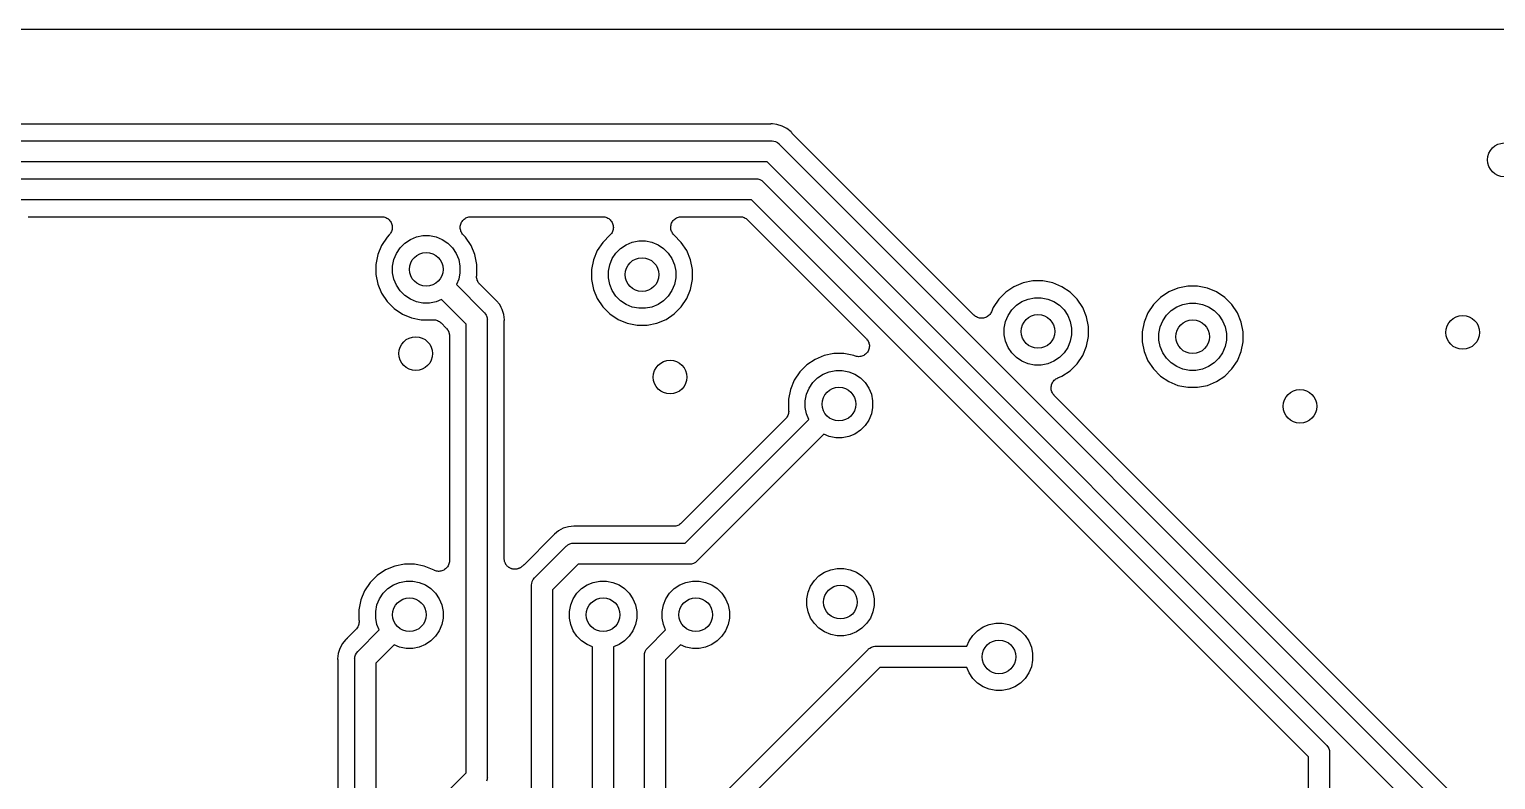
# Model space of a CAD drawing. Extents: x 113.2 to 188.8, y -123.8 to -78.2.
# Drawn here: x 140.19 to 157.6, y -91.06 to -82.15 of the extents above; entities that cross this region are included whole.
import ezdxf

# ---------------------------------------------------------------- set-up
doc = ezdxf.new("R2010")
doc.units = 0
doc.layers.add('BLACK', color=7, linetype='CONTINUOUS')

msp = doc.modelspace()

# ---------------------------------------------------------------- linework, layer by layer
at = {"layer": 'BLACK', "linetype": 'CONTINUOUS'}
for p, q in [((125.014, -82.1507), (176.986, -82.1507)), ((148.978, -83.275), (139.822, -83.275)), ((148.983, -83.2745), (148.978, -83.275)), ((148.988, -83.2745), (148.983, -83.2745)), ((148.99, -83.2744), (148.988, -83.2745)), ((149, -83.2734), (148.99, -83.2744)), ((149.01, -83.2744), (149, -83.2734)), ((149.064, -83.2797), (149.01, -83.2744)), ((149.01, -83.2744), (149.01, -83.2744)), ((149.125, -83.2983), (149.064, -83.2797)), ((149.181, -83.3285), (149.125, -83.2983)), ((149.231, -83.3691), (149.181, -83.3285)), ((149.237, -83.3767), (149.231, -83.3691)), ((149.241, -83.3805), (149.237, -83.3767)), ((149.244, -83.3846), (149.241, -83.3805)), ((149.246, -83.3859), (149.244, -83.3846)), ((151.403, -85.5437), (149.246, -83.3859)), ((139.806, -83.475), (148.994, -83.475)), ((148.994, -83.475), (149, -83.4744)), ((149, -83.4744), (149.006, -83.475)), ((149.006, -83.475), (149.006, -83.475)), ((149.006, -83.475), (149.025, -83.4768)), ((149.025, -83.4768), (149.048, -83.484)), ((149.048, -83.484), (149.07, -83.4956)), ((149.07, -83.4956), (149.089, -83.5112)), ((149.089, -83.5112), (149.093, -83.516)), ((149.093, -83.516), (157.825, -92.248)), ((148.948, -83.725), (139.852, -83.725)), ((157.68, -92.4571), (148.948, -83.725)), ((139.993, -83.925), (148.807, -83.925)), ((148.807, -83.925), (148.814, -83.9244)), ((148.814, -83.9244), (148.82, -83.925)), ((148.82, -83.925), (148.82, -83.925)), ((148.82, -83.925), (148.838, -83.9268)), ((148.838, -83.9268), (148.862, -83.934)), ((148.862, -83.934), (148.883, -83.9456)), ((148.883, -83.9456), (148.902, -83.9612)), ((148.902, -83.9612), (148.906, -83.966)), ((148.906, -83.966), (155.584, -90.6437)), ((148.762, -84.175), (140.038, -84.175)), ((155.375, -90.7882), (148.762, -84.175)), ((140.174, -84.375), (144.37, -84.375)), ((144.37, -84.375), (144.371, -84.375)), ((144.371, -84.375), (144.371, -84.375)), ((144.371, -84.375), (144.371, -84.375)), ((144.371, -84.375), (144.372, -84.375)), ((144.372, -84.375), (144.384, -84.3764)), ((144.384, -84.3764), (144.396, -84.3777)), ((144.396, -84.3777), (144.396, -84.3778)), ((144.396, -84.3778), (144.396, -84.3778)), ((144.396, -84.3778), (144.408, -84.3814)), ((144.408, -84.3814), (144.419, -84.3851)), ((144.419, -84.3851), (144.42, -84.3852)), ((144.42, -84.3852), (144.42, -84.3853)), ((144.42, -84.3853), (144.431, -84.3911)), ((144.431, -84.3911), (144.441, -84.397)), ((144.441, -84.397), (144.441, -84.3971)), ((144.441, -84.3971), (144.442, -84.3972)), ((144.442, -84.3972), (144.451, -84.405)), ((144.451, -84.405), (144.46, -84.4128)), ((144.46, -84.4128), (144.46, -84.413)), ((144.46, -84.413), (144.461, -84.4132)), ((144.461, -84.4132), (144.468, -84.4226)), ((144.468, -84.4226), (144.476, -84.4321)), ((144.476, -84.4321), (144.476, -84.4323)), ((144.476, -84.4323), (144.476, -84.4325)), ((144.476, -84.4325), (144.482, -84.4431)), ((145.319, -84.4417), (145.325, -84.431)), ((145.325, -84.4306), (145.333, -84.4212)), ((145.325, -84.4308), (145.325, -84.4306)), ((145.325, -84.431), (145.325, -84.4308)), ((145.333, -84.4212), (145.341, -84.4119)), ((145.341, -84.4116), (145.35, -84.4039)), ((145.341, -84.4118), (145.341, -84.4116)), ((145.341, -84.4119), (145.341, -84.4118)), ((145.35, -84.4039), (145.36, -84.3962)), ((145.36, -84.396), (145.371, -84.3903)), ((145.36, -84.3961), (145.36, -84.396)), ((145.36, -84.3962), (145.36, -84.3961)), ((145.371, -84.3903), (145.382, -84.3846)), ((145.382, -84.3844), (145.394, -84.381)), ((145.382, -84.3845), (145.382, -84.3844)), ((145.382, -84.3846), (145.382, -84.3845)), ((145.394, -84.381), (145.405, -84.3774)), ((145.405, -84.3774), (145.406, -84.3774)), ((145.406, -84.3773), (145.418, -84.3762)), ((145.406, -84.3774), (145.406, -84.3773)), ((145.418, -84.3762), (145.43, -84.375)), ((145.43, -84.375), (146.995, -84.375)), ((146.995, -84.375), (146.996, -84.375)), ((146.996, -84.375), (146.996, -84.375)), ((146.996, -84.375), (146.996, -84.375)), ((146.996, -84.375), (146.996, -84.375)), ((146.996, -84.375), (147.009, -84.3764)), ((147.009, -84.3764), (147.021, -84.3777)), ((147.021, -84.3777), (147.021, -84.3778)), ((147.021, -84.3778), (147.021, -84.3778)), ((147.021, -84.3778), (147.033, -84.3815)), ((147.033, -84.3815), (147.044, -84.3851)), ((147.044, -84.3851), (147.044, -84.3852)), ((147.044, -84.3852), (147.045, -84.3853)), ((147.045, -84.3853), (147.055, -84.3913)), ((147.055, -84.3913), (147.066, -84.397)), ((147.066, -84.397), (147.066, -84.3971)), ((147.066, -84.3971), (147.066, -84.3972)), ((147.066, -84.3972), (147.076, -84.4052)), ((147.076, -84.4052), (147.085, -84.4128)), ((147.085, -84.4128), (147.085, -84.413)), ((147.085, -84.413), (147.085, -84.4132)), ((147.085, -84.4132), (147.093, -84.4228)), ((147.093, -84.4228), (147.101, -84.4321)), ((147.101, -84.4321), (147.101, -84.4323)), ((147.101, -84.4323), (147.101, -84.4325)), ((147.101, -84.4325), (147.106, -84.4434)), ((147.819, -84.4417), (147.825, -84.431)), ((147.825, -84.4306), (147.833, -84.4212)), ((147.825, -84.4308), (147.825, -84.4306)), ((147.825, -84.431), (147.825, -84.4308)), ((147.833, -84.4212), (147.841, -84.4119)), ((147.841, -84.4116), (147.85, -84.4039)), ((147.841, -84.4118), (147.841, -84.4116)), ((147.841, -84.4119), (147.841, -84.4118)), ((147.85, -84.4039), (147.86, -84.3962)), ((147.86, -84.396), (147.871, -84.3903)), ((147.86, -84.3961), (147.86, -84.396)), ((147.86, -84.3962), (147.86, -84.3961)), ((147.871, -84.3903), (147.882, -84.3846)), ((147.882, -84.3844), (147.894, -84.381)), ((147.882, -84.3845), (147.882, -84.3844)), ((147.882, -84.3846), (147.882, -84.3845)), ((147.894, -84.381), (147.905, -84.3774)), ((147.905, -84.3774), (147.906, -84.3774)), ((147.906, -84.3773), (147.918, -84.3762)), ((147.906, -84.3774), (147.906, -84.3773)), ((147.918, -84.3762), (147.93, -84.375)), ((147.93, -84.375), (148.626, -84.375)), ((148.626, -84.375), (148.627, -84.375)), ((148.627, -84.375), (148.627, -84.375)), ((148.627, -84.375), (148.627, -84.375)), ((148.627, -84.375), (148.628, -84.375)), ((148.628, -84.375), (148.64, -84.3763)), ((148.64, -84.3763), (148.651, -84.3775)), ((148.651, -84.3775), (148.652, -84.3777)), ((148.652, -84.3777), (148.653, -84.3778)), ((148.653, -84.3778), (148.664, -84.3813)), ((148.664, -84.3813), (148.675, -84.3848)), ((148.675, -84.3848), (148.676, -84.3851)), ((148.676, -84.3851), (148.676, -84.3853)), ((148.676, -84.3853), (148.687, -84.391)), ((148.687, -84.391), (148.697, -84.3965)), ((148.697, -84.3965), (148.698, -84.3969)), ((148.698, -84.3969), (148.698, -84.3972)), ((148.698, -84.3972), (148.707, -84.4047)), ((148.707, -84.4047), (148.716, -84.4122)), ((148.716, -84.4122), (150.124, -85.8205)), ((144.46, -84.5918), (144.434, -84.6175)), ((144.467, -84.5824), (144.46, -84.5918)), ((144.475, -84.573), (144.467, -84.5824)), ((144.481, -84.562), (144.475, -84.5727)), ((144.475, -84.5727), (144.475, -84.5728)), ((144.475, -84.5728), (144.475, -84.573)), ((144.487, -84.5512), (144.481, -84.562)), ((144.482, -84.4431), (144.487, -84.454)), ((144.487, -84.454), (144.488, -84.4542)), ((144.491, -84.5391), (144.487, -84.5508)), ((144.487, -84.5508), (144.487, -84.551)), ((144.487, -84.551), (144.487, -84.5512)), ((144.488, -84.4542), (144.488, -84.4544)), ((144.488, -84.4544), (144.491, -84.4658)), ((144.491, -84.4658), (144.495, -84.4778)), ((144.494, -84.5275), (144.491, -84.5391)), ((144.496, -84.515), (144.494, -84.5271)), ((144.494, -84.5271), (144.494, -84.5273)), ((144.494, -84.5273), (144.494, -84.5275)), ((144.495, -84.4778), (144.495, -84.478)), ((144.495, -84.478), (144.495, -84.4782)), ((144.495, -84.4782), (144.496, -84.4902)), ((144.496, -84.4902), (144.497, -84.5025)), ((144.497, -84.5029), (144.496, -84.515)), ((144.497, -84.5025), (144.497, -84.5027)), ((144.497, -84.5027), (144.497, -84.5029)), ((144.783, -84.6154), (144.861, -84.6)), ((144.861, -84.6), (144.939, -84.6)), ((144.939, -84.6), (145.017, -84.6154)), ((145.303, -84.5007), (145.304, -84.4886)), ((145.303, -84.5009), (145.303, -84.5007)), ((145.303, -84.5011), (145.303, -84.5009)), ((145.304, -84.5132), (145.303, -84.5011)), ((145.304, -84.4886), (145.306, -84.4765)), ((145.305, -84.5254), (145.304, -84.5132)), ((145.305, -84.5256), (145.305, -84.5254)), ((145.305, -84.5258), (145.305, -84.5256)), ((145.309, -84.5373), (145.305, -84.5258)), ((145.306, -84.476), (145.309, -84.4645)), ((145.306, -84.4763), (145.306, -84.476)), ((145.306, -84.4765), (145.306, -84.4763)), ((145.309, -84.4645), (145.313, -84.4528)), ((145.312, -84.5492), (145.309, -84.5373)), ((145.312, -84.5494), (145.312, -84.5492)), ((145.312, -84.5496), (145.312, -84.5494)), ((145.318, -84.5604), (145.312, -84.5496)), ((145.313, -84.4524), (145.319, -84.4417)), ((145.313, -84.4526), (145.313, -84.4524)), ((145.313, -84.4528), (145.313, -84.4526)), ((145.324, -84.5712), (145.318, -84.5604)), ((145.324, -84.5714), (145.324, -84.5712)), ((145.324, -84.5716), (145.324, -84.5714)), ((145.332, -84.581), (145.324, -84.5716)), ((145.339, -84.5905), (145.332, -84.581)), ((145.339, -84.5909), (145.339, -84.5905)), ((145.34, -84.5918), (145.339, -84.5909)), ((145.339, -84.5909), (145.339, -84.5909)), ((145.339, -84.5909), (145.339, -84.5909)), ((145.366, -84.6175), (145.34, -84.5918)), ((147.084, -84.5918), (146.996, -84.6799)), ((147.092, -84.5825), (147.084, -84.5918)), ((147.1, -84.573), (147.092, -84.5825)), ((147.106, -84.5621), (147.1, -84.5727)), ((147.1, -84.5727), (147.1, -84.5728)), ((147.1, -84.5728), (147.1, -84.573)), ((147.106, -84.4434), (147.112, -84.454)), ((147.112, -84.5512), (147.106, -84.5621)), ((147.112, -84.454), (147.112, -84.4542)), ((147.112, -84.4542), (147.112, -84.4544)), ((147.112, -84.4544), (147.116, -84.4661)), ((147.115, -84.5394), (147.112, -84.5508)), ((147.112, -84.5508), (147.112, -84.551)), ((147.112, -84.551), (147.112, -84.5512)), ((147.119, -84.5275), (147.115, -84.5394)), ((147.116, -84.4661), (147.119, -84.4778)), ((147.119, -84.4778), (147.119, -84.478)), ((147.119, -84.478), (147.119, -84.4782)), ((147.119, -84.4782), (147.12, -84.4904)), ((147.12, -84.5151), (147.119, -84.5271)), ((147.119, -84.5271), (147.119, -84.5273)), ((147.119, -84.5273), (147.119, -84.5275)), ((147.12, -84.4904), (147.122, -84.5025)), ((147.122, -84.5029), (147.12, -84.5151)), ((147.122, -84.5025), (147.122, -84.5027)), ((147.122, -84.5027), (147.122, -84.5029)), ((147.803, -84.5007), (147.804, -84.4886)), ((147.803, -84.5009), (147.803, -84.5007)), ((147.803, -84.5011), (147.803, -84.5009)), ((147.804, -84.5132), (147.803, -84.5011)), ((147.804, -84.4886), (147.806, -84.4765)), ((147.805, -84.5254), (147.804, -84.5132)), ((147.805, -84.5256), (147.805, -84.5254)), ((147.805, -84.5258), (147.805, -84.5256)), ((147.809, -84.5373), (147.805, -84.5258)), ((147.806, -84.476), (147.809, -84.4645)), ((147.806, -84.4763), (147.806, -84.476)), ((147.806, -84.4765), (147.806, -84.4763)), ((147.809, -84.4645), (147.813, -84.4528)), ((147.812, -84.5492), (147.809, -84.5373)), ((147.812, -84.5494), (147.812, -84.5492)), ((147.812, -84.5496), (147.812, -84.5494)), ((147.818, -84.5604), (147.812, -84.5496)), ((147.813, -84.4524), (147.819, -84.4417)), ((147.813, -84.4526), (147.813, -84.4524)), ((147.813, -84.4528), (147.813, -84.4526)), ((147.824, -84.5712), (147.818, -84.5604)), ((147.824, -84.5714), (147.824, -84.5712)), ((147.824, -84.5716), (147.824, -84.5714)), ((147.832, -84.581), (147.824, -84.5716)), ((147.839, -84.5905), (147.832, -84.581)), ((147.839, -84.5909), (147.839, -84.5905)), ((147.84, -84.5918), (147.839, -84.5909)), ((147.839, -84.5909), (147.839, -84.5909)), ((147.839, -84.5909), (147.839, -84.5909)), ((147.928, -84.6799), (147.84, -84.5918)), ((144.368, -84.7158), (144.323, -84.825)), ((144.434, -84.6175), (144.368, -84.7158)), ((144.546, -84.8105), (144.589, -84.745)), ((144.589, -84.745), (144.645, -84.6893)), ((144.645, -84.6893), (144.711, -84.6455)), ((144.711, -84.6455), (144.783, -84.6154)), ((145.017, -84.6154), (145.089, -84.6455)), ((145.089, -84.6455), (145.155, -84.6893)), ((145.155, -84.6893), (145.211, -84.745)), ((145.211, -84.745), (145.254, -84.8105)), ((145.432, -84.7158), (145.366, -84.6175)), ((145.477, -84.825), (145.432, -84.7158)), ((146.931, -84.7781), (146.885, -84.8873)), ((146.996, -84.6799), (146.931, -84.7781)), ((147.152, -84.8074), (147.207, -84.7516)), ((147.207, -84.7516), (147.273, -84.7079)), ((147.273, -84.7079), (147.346, -84.6777)), ((147.346, -84.6777), (147.423, -84.6623)), ((147.423, -84.6623), (147.502, -84.6623)), ((147.502, -84.6623), (147.579, -84.6777)), ((147.579, -84.6777), (147.652, -84.7079)), ((147.652, -84.7079), (147.717, -84.7516)), ((147.717, -84.7516), (147.773, -84.8074)), ((147.994, -84.7781), (147.928, -84.6799)), ((148.039, -84.8873), (147.994, -84.7781)), ((144.323, -84.825), (144.3, -84.9409)), ((144.3, -84.9409), (144.3, -85.0591)), ((144.5, -84.9606), (144.515, -84.8833)), ((144.5, -85.0394), (144.5, -84.9606)), ((144.515, -84.8833), (144.546, -84.8105)), ((145.254, -84.8105), (145.285, -84.8833)), ((145.285, -84.8833), (145.3, -84.9606)), ((145.3, -84.9606), (145.3, -85.0394)), ((145.5, -84.9409), (145.477, -84.825)), ((145.5, -85.0591), (145.5, -84.9409)), ((146.885, -84.8873), (146.862, -85.0032)), ((147.062, -85.0229), (147.078, -84.9457)), ((147.078, -84.9457), (147.108, -84.8729)), ((147.108, -84.8729), (147.152, -84.8074)), ((147.773, -84.8074), (147.817, -84.8729)), ((147.817, -84.8729), (147.847, -84.9457)), ((147.847, -84.9457), (147.862, -85.0229)), ((148.062, -85.0032), (148.039, -84.8873)), ((144.3, -85.0591), (144.323, -85.175)), ((144.515, -85.1167), (144.5, -85.0394)), ((144.546, -85.1895), (144.515, -85.1167)), ((145.285, -85.1167), (145.258, -85.1811)), ((145.3, -85.0394), (145.285, -85.1167)), ((145.497, -85.0838), (145.499, -85.0721)), ((145.497, -85.0844), (145.497, -85.0838)), ((145.497, -85.085), (145.497, -85.0844)), ((145.498, -85.0967), (145.497, -85.085)), ((145.499, -85.1085), (145.498, -85.0967)), ((145.499, -85.0721), (145.5, -85.0603)), ((145.5, -85.109), (145.499, -85.1085)), ((145.5, -85.0603), (145.5, -85.0591)), ((145.5, -85.1097), (145.5, -85.109)), ((145.503, -85.1209), (145.5, -85.1097)), ((145.506, -85.1323), (145.503, -85.1209)), ((145.507, -85.1328), (145.506, -85.1323)), ((145.507, -85.1334), (145.507, -85.1328)), ((145.512, -85.1438), (145.507, -85.1334)), ((146.862, -85.0032), (146.862, -85.1214)), ((146.862, -85.1214), (146.885, -85.2374)), ((147.062, -85.1017), (147.062, -85.0229)), ((147.078, -85.179), (147.062, -85.1017)), ((147.862, -85.1017), (147.847, -85.179)), ((147.862, -85.0229), (147.862, -85.1017)), ((148.039, -85.2374), (148.062, -85.1214)), ((148.062, -85.1214), (148.062, -85.0032)), ((152.104, -85.1373), (151.988, -85.1604)), ((152.222, -85.1373), (152.104, -85.1373)), ((152.338, -85.1604), (152.222, -85.1373)), ((144.323, -85.175), (144.368, -85.2842)), ((144.368, -85.2842), (144.434, -85.3825)), ((144.589, -85.255), (144.546, -85.1895)), ((144.645, -85.3107), (144.589, -85.255)), ((144.711, -85.3545), (144.645, -85.3107)), ((145.258, -85.1811), (145.584, -85.5073)), ((145.518, -85.1543), (145.512, -85.1438)), ((145.518, -85.1547), (145.518, -85.1543)), ((145.518, -85.1553), (145.518, -85.1547)), ((145.526, -85.1644), (145.518, -85.1553)), ((145.533, -85.1736), (145.526, -85.1644)), ((145.534, -85.1745), (145.533, -85.1736)), ((145.535, -85.1749), (145.534, -85.1745)), ((145.534, -85.1745), (145.534, -85.1745)), ((145.534, -85.1745), (145.534, -85.1745)), ((145.714, -85.3545), (145.535, -85.1749)), ((146.885, -85.2374), (146.931, -85.3465)), ((147.108, -85.2518), (147.078, -85.179)), ((147.152, -85.3173), (147.108, -85.2518)), ((147.817, -85.2518), (147.773, -85.3173)), ((147.847, -85.179), (147.817, -85.2518)), ((147.994, -85.3465), (148.039, -85.2374)), ((151.78, -85.2713), (151.697, -85.3549)), ((151.878, -85.2056), (151.78, -85.2713)), ((151.988, -85.1604), (151.878, -85.2056)), ((152.447, -85.2056), (152.338, -85.1604)), ((152.545, -85.2713), (152.447, -85.2056)), ((152.629, -85.3549), (152.545, -85.2713)), ((153.716, -85.2683), (153.618, -85.334)), ((153.825, -85.2231), (153.716, -85.2683)), ((153.941, -85.2), (153.825, -85.2231)), ((154.059, -85.2), (153.941, -85.2)), ((154.175, -85.2231), (154.059, -85.2)), ((154.284, -85.2683), (154.175, -85.2231)), ((154.382, -85.334), (154.284, -85.2683)), ((144.434, -85.3825), (144.518, -85.466)), ((144.518, -85.466), (144.616, -85.5317)), ((144.783, -85.3846), (144.711, -85.3545)), ((144.861, -85.4), (144.783, -85.3846)), ((144.939, -85.4), (144.861, -85.4)), ((145.017, -85.3846), (144.939, -85.4)), ((145.081, -85.3579), (145.017, -85.3846)), ((145.375, -85.6518), (145.081, -85.3579)), ((145.718, -85.3579), (145.714, -85.3545)), ((145.722, -85.3617), (145.718, -85.3579)), ((145.723, -85.3629), (145.722, -85.3617)), ((145.731, -85.3691), (145.723, -85.3629)), ((145.772, -85.4186), (145.731, -85.3691)), ((145.79, -85.4528), (145.772, -85.4186)), ((145.802, -85.475), (145.79, -85.4528)), ((145.82, -85.5363), (145.802, -85.475)), ((146.931, -85.3465), (146.996, -85.4448)), ((146.996, -85.4448), (147.08, -85.5284)), ((147.207, -85.373), (147.152, -85.3173)), ((147.273, -85.4168), (147.207, -85.373)), ((147.346, -85.447), (147.273, -85.4168)), ((147.423, -85.4623), (147.346, -85.447)), ((147.502, -85.4623), (147.423, -85.4623)), ((147.579, -85.447), (147.502, -85.4623)), ((147.652, -85.4168), (147.579, -85.447)), ((147.717, -85.373), (147.652, -85.4168)), ((147.773, -85.3173), (147.717, -85.373)), ((147.845, -85.5284), (147.928, -85.4448)), ((147.928, -85.4448), (147.994, -85.3465)), ((151.631, -85.4531), (151.61, -85.5025)), ((151.697, -85.3549), (151.631, -85.4531)), ((151.808, -85.5479), (151.852, -85.4824)), ((151.852, -85.4824), (151.908, -85.4266)), ((151.908, -85.4266), (151.973, -85.3829)), ((151.973, -85.3829), (152.046, -85.3527)), ((152.046, -85.3527), (152.123, -85.3373)), ((152.123, -85.3373), (152.202, -85.3373)), ((152.202, -85.3373), (152.279, -85.3527)), ((152.279, -85.3527), (152.352, -85.3829)), ((152.352, -85.3829), (152.418, -85.4266)), ((152.418, -85.4266), (152.473, -85.4824)), ((152.473, -85.4824), (152.517, -85.5479)), ((152.694, -85.4531), (152.629, -85.3549)), ((152.74, -85.5623), (152.694, -85.4531)), ((153.534, -85.4175), (153.468, -85.5158)), ((153.618, -85.334), (153.534, -85.4175)), ((153.745, -85.4893), (153.811, -85.4455)), ((153.811, -85.4455), (153.883, -85.4154)), ((153.883, -85.4154), (153.961, -85.4)), ((153.961, -85.4), (154.039, -85.4)), ((154.039, -85.4), (154.117, -85.4154)), ((154.117, -85.4154), (154.189, -85.4455)), ((154.189, -85.4455), (154.255, -85.4893)), ((154.466, -85.4175), (154.382, -85.334)), ((154.532, -85.5158), (154.466, -85.4175)), ((144.616, -85.5317), (144.725, -85.5769)), ((144.725, -85.5769), (144.841, -85.6)), ((144.841, -85.6), (144.959, -85.6)), ((144.959, -85.6), (144.96, -85.5998)), ((144.96, -85.5998), (144.961, -85.5997)), ((144.961, -85.5996), (144.962, -85.5994)), ((144.961, -85.5997), (144.961, -85.5996)), ((144.961, -85.5997), (144.961, -85.5997)), ((144.962, -85.5994), (144.974, -85.5984)), ((144.974, -85.5984), (144.986, -85.5973)), ((144.986, -85.5973), (144.986, -85.5974)), ((144.986, -85.5974), (144.987, -85.5973)), ((144.987, -85.5973), (144.998, -85.5986)), ((144.998, -85.5986), (145.01, -85.5998)), ((145.01, -85.5998), (145.011, -85.6)), ((145.011, -85.6), (145.011, -85.6001)), ((145.011, -85.6001), (145.023, -85.6036)), ((145.023, -85.6036), (145.034, -85.6071)), ((145.034, -85.6071), (145.034, -85.6074)), ((145.034, -85.6074), (145.035, -85.6075)), ((145.035, -85.6075), (145.045, -85.6132)), ((145.045, -85.6132), (145.056, -85.6188)), ((145.056, -85.6188), (145.056, -85.6192)), ((145.056, -85.6192), (145.057, -85.6195)), ((145.057, -85.6195), (145.066, -85.627)), ((145.066, -85.627), (145.075, -85.6345)), ((145.075, -85.6345), (145.138, -85.6974)), ((145.375, -90.9752), (145.375, -85.6518)), ((145.584, -85.5073), (145.589, -85.5112)), ((145.589, -85.5112), (145.593, -85.5159)), ((145.593, -85.5159), (145.593, -85.5159)), ((145.593, -85.5159), (145.604, -85.5302)), ((145.604, -85.5302), (145.612, -85.545)), ((145.612, -85.545), (145.616, -85.5519)), ((145.616, -85.5519), (145.623, -85.5755)), ((145.623, -85.5755), (145.625, -85.5939)), ((145.625, -85.5939), (145.625, -85.5939)), ((145.625, -85.5939), (145.626, -85.6)), ((145.626, -85.6), (145.625, -85.6061)), ((145.625, -85.6061), (145.625, -91.0209)), ((145.827, -85.6), (145.82, -85.5363)), ((145.825, -85.6204), (145.826, -85.6151)), ((145.825, -85.6222), (145.825, -85.6204)), ((145.825, -88.4331), (145.825, -85.6222)), ((145.826, -85.6098), (145.827, -85.6)), ((145.826, -85.6151), (145.826, -85.6098)), ((147.08, -85.5284), (147.178, -85.5941)), ((147.178, -85.5941), (147.287, -85.6393)), ((147.287, -85.6393), (147.403, -85.6623)), ((147.521, -85.6623), (147.637, -85.6393)), ((147.637, -85.6393), (147.747, -85.5941)), ((147.747, -85.5941), (147.845, -85.5284)), ((151.413, -85.5513), (151.403, -85.5437)), ((151.422, -85.5591), (151.413, -85.5513)), ((151.422, -85.5593), (151.422, -85.5591)), ((151.423, -85.5595), (151.422, -85.5593)), ((151.433, -85.5651), (151.423, -85.5595)), ((151.444, -85.5709), (151.433, -85.5651)), ((151.444, -85.571), (151.444, -85.5709)), ((151.444, -85.5712), (151.444, -85.571)), ((151.456, -85.5747), (151.444, -85.5712)), ((151.467, -85.5783), (151.456, -85.5747)), ((151.468, -85.5783), (151.467, -85.5783)), ((151.468, -85.5784), (151.468, -85.5783)), ((151.48, -85.5796), (151.468, -85.5784)), ((151.492, -85.5809), (151.48, -85.5796)), ((151.493, -85.5809), (151.492, -85.5809)), ((151.492, -85.5809), (151.492, -85.5809)), ((151.505, -85.5798), (151.493, -85.5809)), ((151.517, -85.5787), (151.505, -85.5798)), ((151.529, -85.5752), (151.517, -85.5786)), ((151.517, -85.5786), (151.517, -85.5786)), ((151.517, -85.5786), (151.517, -85.5787)), ((151.541, -85.5718), (151.529, -85.5752)), ((151.552, -85.5659), (151.541, -85.5715)), ((151.541, -85.5715), (151.541, -85.5716)), ((151.541, -85.5716), (151.541, -85.5718)), ((151.563, -85.5603), (151.552, -85.5659)), ((151.572, -85.5524), (151.563, -85.56)), ((151.563, -85.56), (151.563, -85.5601)), ((151.563, -85.5601), (151.563, -85.5603)), ((151.582, -85.5448), (151.572, -85.5524)), ((151.59, -85.5353), (151.582, -85.5444)), ((151.582, -85.5444), (151.582, -85.5446)), ((151.582, -85.5446), (151.582, -85.5448)), ((151.598, -85.5259), (151.59, -85.5353)), ((151.604, -85.515), (151.598, -85.5253)), ((151.598, -85.5253), (151.598, -85.5256)), ((151.598, -85.5256), (151.598, -85.5259)), ((151.61, -85.5042), (151.604, -85.515)), ((151.61, -85.5025), (151.61, -85.5035)), ((151.61, -85.5035), (151.61, -85.5036)), ((151.61, -85.5036), (151.61, -85.5036)), ((151.61, -85.5036), (151.61, -85.5042)), ((151.763, -85.6979), (151.778, -85.6207)), ((151.778, -85.6207), (151.808, -85.5479)), ((152.517, -85.5479), (152.547, -85.6207)), ((152.547, -85.6207), (152.563, -85.6979)), ((152.763, -85.6782), (152.74, -85.5623)), ((153.423, -85.625), (153.4, -85.7409)), ((153.468, -85.5158), (153.423, -85.625)), ((153.615, -85.6833), (153.646, -85.6105)), ((153.646, -85.6105), (153.689, -85.545)), ((153.689, -85.545), (153.745, -85.4893)), ((154.255, -85.4893), (154.311, -85.545)), ((154.311, -85.545), (154.354, -85.6105)), ((154.354, -85.6105), (154.385, -85.6833)), ((154.577, -85.625), (154.532, -85.5158)), ((154.6, -85.7409), (154.577, -85.625)), ((145.138, -85.6974), (145.138, -85.6977)), ((145.138, -85.6977), (145.138, -85.6977)), ((145.138, -85.6977), (145.138, -85.6978)), ((145.138, -85.6978), (145.139, -85.6987)), ((145.139, -85.6987), (145.146, -85.7079)), ((145.146, -85.7079), (145.154, -85.7169)), ((145.154, -85.7169), (145.154, -85.7175)), ((145.154, -85.7175), (145.155, -85.7181)), ((145.155, -85.7181), (145.16, -85.7285)), ((145.16, -85.7285), (145.165, -85.7388)), ((145.165, -85.7388), (145.166, -85.7395)), ((145.166, -85.7395), (145.166, -85.7401)), ((145.166, -85.7401), (145.169, -85.7513)), ((145.169, -85.7513), (145.173, -85.7626)), ((145.173, -85.7626), (145.173, -85.7632)), ((145.173, -85.7632), (145.173, -85.7639)), ((145.173, -85.7639), (145.174, -85.7755)), ((145.174, -85.7755), (145.175, -85.7872)), ((145.175, -85.7872), (145.175, -88.4582)), ((147.403, -85.6623), (147.521, -85.6623)), ((150.124, -85.8205), (150.126, -85.8216)), ((150.126, -85.8216), (150.126, -85.8216)), ((150.126, -85.8216), (150.126, -85.8216)), ((150.126, -85.8216), (150.126, -85.8217)), ((150.126, -85.8217), (150.133, -85.8312)), ((150.133, -85.8312), (150.141, -85.8409)), ((151.763, -85.7767), (151.763, -85.6979)), ((151.778, -85.854), (151.763, -85.7767)), ((152.563, -85.7767), (152.547, -85.854)), ((152.563, -85.6979), (152.563, -85.7767)), ((152.74, -85.9124), (152.763, -85.7964)), ((152.763, -85.7964), (152.763, -85.6782)), ((153.4, -85.7409), (153.4, -85.8591)), ((153.6, -85.7606), (153.615, -85.6833)), ((153.6, -85.8394), (153.6, -85.7606)), ((154.385, -85.6833), (154.4, -85.7606)), ((154.4, -85.7606), (154.4, -85.8394)), ((154.6, -85.8591), (154.6, -85.7409)), ((149.741, -86), (149.625, -86.023)), ((149.859, -86), (149.741, -86)), ((149.975, -86.023), (149.859, -86)), ((150.124, -86.0007), (150.114, -86.0083)), ((150.132, -85.9907), (150.124, -86.0006)), ((150.124, -86.0006), (150.124, -86.0006)), ((150.124, -86.0006), (150.124, -86.0007)), ((150.14, -85.9817), (150.132, -85.9907)), ((150.146, -85.9703), (150.14, -85.9815)), ((150.14, -85.9815), (150.14, -85.9816)), ((150.14, -85.9816), (150.14, -85.9817)), ((150.141, -85.8409), (150.141, -85.841)), ((150.141, -85.841), (150.141, -85.8411)), ((150.141, -85.8411), (150.147, -85.8517)), ((150.152, -85.9599), (150.146, -85.9703)), ((150.147, -85.8517), (150.152, -85.8629)), ((150.152, -85.8629), (150.153, -85.863)), ((150.155, -85.9479), (150.152, -85.9597)), ((150.152, -85.9597), (150.152, -85.9598)), ((150.152, -85.9598), (150.152, -85.9599)), ((150.153, -85.863), (150.153, -85.8631)), ((150.153, -85.8631), (150.156, -85.8748)), ((150.159, -85.9363), (150.155, -85.9479)), ((150.156, -85.8748), (150.159, -85.8867)), ((150.159, -85.8867), (150.159, -85.8868)), ((150.159, -85.8868), (150.159, -85.8869)), ((150.159, -85.8869), (150.161, -85.8991)), ((150.16, -85.9239), (150.159, -85.936)), ((150.159, -85.936), (150.159, -85.9361)), ((150.159, -85.9361), (150.159, -85.9363)), ((150.162, -85.9116), (150.16, -85.9239)), ((150.161, -85.8991), (150.162, -85.9114)), ((150.162, -85.9114), (150.162, -85.9115)), ((150.162, -85.9115), (150.162, -85.9116)), ((151.808, -85.9268), (151.778, -85.854)), ((151.852, -85.9923), (151.808, -85.9268)), ((151.908, -86.048), (151.852, -85.9923)), ((152.473, -85.9923), (152.418, -86.048)), ((152.517, -85.9268), (152.473, -85.9923)), ((152.547, -85.854), (152.517, -85.9268)), ((152.694, -86.0215), (152.74, -85.9124)), ((153.4, -85.8591), (153.423, -85.975)), ((153.423, -85.975), (153.468, -86.0842)), ((153.615, -85.9167), (153.6, -85.8394)), ((153.646, -85.9895), (153.615, -85.9167)), ((153.689, -86.055), (153.646, -85.9895)), ((154.354, -85.9895), (154.311, -86.055)), ((154.385, -85.9167), (154.354, -85.9895)), ((154.4, -85.8394), (154.385, -85.9167)), ((154.532, -86.0842), (154.577, -85.975)), ((154.577, -85.975), (154.6, -85.8591)), ((149.418, -86.1339), (149.334, -86.2175)), ((149.516, -86.0683), (149.418, -86.1339)), ((149.625, -86.023), (149.516, -86.0683)), ((149.986, -86.0276), (149.975, -86.023)), ((149.998, -86.0312), (149.986, -86.0276)), ((150.01, -86.0348), (149.998, -86.0312)), ((150.022, -86.036), (150.01, -86.0348)), ((150.01, -86.0348), (150.01, -86.0348)), ((150.01, -86.0348), (150.01, -86.0348)), ((150.034, -86.0373), (150.022, -86.036)), ((150.047, -86.0361), (150.034, -86.0373)), ((150.034, -86.0373), (150.034, -86.0373)), ((150.034, -86.0373), (150.034, -86.0373)), ((150.059, -86.035), (150.047, -86.0361)), ((150.071, -86.0313), (150.059, -86.0349)), ((150.059, -86.0349), (150.059, -86.0349)), ((150.059, -86.0349), (150.059, -86.035)), ((150.083, -86.0279), (150.071, -86.0313)), ((150.094, -86.022), (150.083, -86.0278)), ((150.083, -86.0278), (150.083, -86.0278)), ((150.083, -86.0278), (150.083, -86.0279)), ((150.105, -86.0163), (150.094, -86.022)), ((150.114, -86.0083), (150.105, -86.0162)), ((150.105, -86.0162), (150.105, -86.0162)), ((150.105, -86.0162), (150.105, -86.0163)), ((151.973, -86.0918), (151.908, -86.048)), ((152.046, -86.122), (151.973, -86.0918)), ((152.123, -86.1373), (152.046, -86.122)), ((152.202, -86.1373), (152.123, -86.1373)), ((152.279, -86.122), (152.202, -86.1373)), ((152.352, -86.0918), (152.279, -86.122)), ((152.418, -86.048), (152.352, -86.0918)), ((152.545, -86.2034), (152.629, -86.1198)), ((152.629, -86.1198), (152.694, -86.0215)), ((153.468, -86.0842), (153.534, -86.1825)), ((153.745, -86.1107), (153.689, -86.055)), ((153.811, -86.1545), (153.745, -86.1107)), ((153.883, -86.1846), (153.811, -86.1545)), ((154.189, -86.1545), (154.117, -86.1846)), ((154.255, -86.1107), (154.189, -86.1545)), ((154.311, -86.055), (154.255, -86.1107)), ((154.466, -86.1825), (154.532, -86.0842)), ((149.268, -86.3158), (149.223, -86.425)), ((149.334, -86.2175), (149.268, -86.3158)), ((149.446, -86.4105), (149.489, -86.345)), ((149.489, -86.345), (149.545, -86.2893)), ((149.545, -86.2893), (149.611, -86.2455)), ((149.611, -86.2455), (149.683, -86.2154)), ((149.683, -86.2154), (149.761, -86.2)), ((149.761, -86.2), (149.839, -86.2)), ((149.839, -86.2), (149.917, -86.2154)), ((149.917, -86.2154), (149.989, -86.2455)), ((149.989, -86.2455), (150.055, -86.2893)), ((150.055, -86.2893), (150.111, -86.345)), ((150.111, -86.345), (150.154, -86.4105)), ((152.329, -86.3572), (152.335, -86.3466)), ((152.335, -86.3466), (152.341, -86.336)), ((152.341, -86.3355), (152.349, -86.3262)), ((152.341, -86.3358), (152.341, -86.3355)), ((152.341, -86.336), (152.341, -86.3358)), ((152.349, -86.3262), (152.356, -86.3169)), ((152.356, -86.3169), (152.357, -86.3167)), ((152.357, -86.3164), (152.366, -86.3087)), ((152.357, -86.3167), (152.357, -86.3164)), ((152.366, -86.3087), (152.376, -86.3012)), ((152.376, -86.3008), (152.387, -86.2952)), ((152.376, -86.301), (152.376, -86.3008)), ((152.376, -86.3012), (152.376, -86.301)), ((152.387, -86.2952), (152.397, -86.2895)), ((152.397, -86.2895), (152.447, -86.2691)), ((152.447, -86.2691), (152.545, -86.2034)), ((153.534, -86.1825), (153.618, -86.266)), ((153.618, -86.266), (153.716, -86.3317)), ((153.716, -86.3317), (153.825, -86.3769)), ((153.961, -86.2), (153.883, -86.1846)), ((154.039, -86.2), (153.961, -86.2)), ((154.117, -86.1846), (154.039, -86.2)), ((154.175, -86.3769), (154.284, -86.3317)), ((154.284, -86.3317), (154.382, -86.266)), ((154.382, -86.266), (154.466, -86.1825)), ((149.223, -86.425), (149.2, -86.5409)), ((149.4, -86.5606), (149.415, -86.4833)), ((149.415, -86.4833), (149.446, -86.4105)), ((150.154, -86.4105), (150.185, -86.4833)), ((150.185, -86.4833), (150.2, -86.5606)), ((152.319, -86.4055), (152.32, -86.3935)), ((152.319, -86.4059), (152.319, -86.4055)), ((152.319, -86.4062), (152.319, -86.4059)), ((152.32, -86.4182), (152.319, -86.4062)), ((152.32, -86.3935), (152.322, -86.3815)), ((152.321, -86.4302), (152.32, -86.4182)), ((152.321, -86.4305), (152.321, -86.4302)), ((152.321, -86.4309), (152.321, -86.4305)), ((152.325, -86.4425), (152.321, -86.4309)), ((152.322, -86.3809), (152.325, -86.3694)), ((152.322, -86.3812), (152.322, -86.3809)), ((152.322, -86.3815), (152.322, -86.3812)), ((152.325, -86.3694), (152.329, -86.3578)), ((152.328, -86.454), (152.325, -86.4425)), ((152.328, -86.4543), (152.328, -86.454)), ((152.328, -86.4546), (152.328, -86.4543)), ((152.334, -86.4653), (152.328, -86.4546)), ((152.329, -86.3575), (152.329, -86.3572)), ((152.329, -86.3578), (152.329, -86.3575)), ((152.34, -86.476), (152.334, -86.4653)), ((152.34, -86.4763), (152.34, -86.476)), ((152.34, -86.4766), (152.34, -86.4763)), ((152.347, -86.4859), (152.34, -86.4766)), ((152.355, -86.4954), (152.347, -86.4859)), ((152.355, -86.4958), (152.355, -86.4954)), ((152.355, -86.4959), (152.355, -86.4958)), ((152.356, -86.4959), (152.355, -86.4959)), ((152.356, -86.4967), (152.356, -86.4959)), ((153.278, -87.4181), (152.356, -86.4967)), ((153.825, -86.3769), (153.941, -86.4)), ((153.941, -86.4), (154.059, -86.4)), ((154.059, -86.4), (154.175, -86.3769)), ((149.2, -86.5409), (149.2, -86.6591)), ((149.2, -86.6591), (149.2, -86.6603)), ((149.2, -86.6603), (149.2, -86.6608)), ((149.2, -86.6608), (149.2, -86.6608)), ((149.2, -86.6608), (149.2, -86.6609)), ((149.2, -86.6609), (149.201, -86.662)), ((149.201, -86.6984), (149.2, -86.7102)), ((149.201, -86.662), (149.202, -86.6738)), ((149.203, -86.6867), (149.201, -86.6984)), ((149.202, -86.6738), (149.203, -86.6855)), ((149.203, -86.6855), (149.203, -86.6861)), ((149.203, -86.6861), (149.203, -86.6867)), ((149.4, -86.6394), (149.4, -86.5606)), ((149.415, -86.7167), (149.4, -86.6394)), ((150.2, -86.6394), (150.185, -86.7167)), ((150.2, -86.5606), (150.2, -86.6394)), ((149.165, -86.7749), (147.928, -88.0128)), ((147.973, -88.25), (149.442, -86.7811)), ((149.173, -86.7658), (149.165, -86.7749)), ((149.181, -86.7567), (149.173, -86.7658)), ((149.187, -86.7453), (149.181, -86.7557)), ((149.181, -86.7557), (149.181, -86.7562)), ((149.181, -86.7562), (149.181, -86.7567)), ((149.192, -86.735), (149.187, -86.7453)), ((149.193, -86.7344), (149.192, -86.735)), ((149.196, -86.7226), (149.193, -86.7339)), ((149.193, -86.7339), (149.193, -86.7344)), ((149.2, -86.7114), (149.196, -86.7226)), ((149.2, -86.7102), (149.2, -86.7108)), ((149.2, -86.7108), (149.2, -86.7114)), ((149.442, -86.7811), (149.415, -86.7167)), ((150.111, -86.855), (150.055, -86.9107)), ((150.154, -86.7895), (150.111, -86.855)), ((150.185, -86.7167), (150.154, -86.7895)), ((149.619, -86.9579), (148.118, -88.459)), ((149.683, -86.9846), (149.619, -86.9579)), ((149.761, -87), (149.683, -86.9846)), ((149.839, -87), (149.761, -87)), ((149.917, -86.9846), (149.839, -87)), ((149.989, -86.9545), (149.917, -86.9846)), ((150.055, -86.9107), (149.989, -86.9545)), ((153.278, -87.4182), (153.278, -87.4181)), ((155.728, -89.8681), (153.278, -87.4182)), ((146.527, -88.0733), (146.471, -88.1035)), ((146.588, -88.0547), (146.527, -88.0733)), ((146.652, -88.0484), (146.588, -88.0547)), ((146.662, -88.0494), (146.652, -88.0484)), ((146.667, -88.0494), (146.662, -88.0494)), ((146.672, -88.05), (146.667, -88.0494)), ((146.674, -88.05), (146.672, -88.05)), ((147.838, -88.05), (146.674, -88.05)), ((147.849, -88.0489), (147.838, -88.05)), ((147.861, -88.0478), (147.849, -88.0489)), ((147.862, -88.0476), (147.861, -88.0478)), ((147.874, -88.0442), (147.862, -88.0476)), ((147.862, -88.0476), (147.862, -88.0476)), ((147.885, -88.0409), (147.874, -88.0442)), ((147.886, -88.0406), (147.885, -88.0409)), ((147.897, -88.0349), (147.886, -88.0404)), ((147.886, -88.0404), (147.886, -88.0406)), ((147.907, -88.0295), (147.897, -88.0349)), ((147.908, -88.0288), (147.907, -88.0291)), ((147.907, -88.0291), (147.907, -88.0295)), ((147.917, -88.0214), (147.908, -88.0288)), ((147.926, -88.014), (147.917, -88.0214)), ((147.927, -88.0131), (147.926, -88.014)), ((147.928, -88.0128), (147.927, -88.0131)), ((147.927, -88.0131), (147.927, -88.0131)), ((147.927, -88.0131), (147.927, -88.0131)), ((146.406, -88.1609), (146.061, -88.5065)), ((146.41, -88.1568), (146.406, -88.1609)), ((146.414, -88.153), (146.41, -88.1568)), ((146.415, -88.1517), (146.414, -88.153)), ((146.421, -88.1441), (146.415, -88.1517)), ((146.471, -88.1035), (146.421, -88.1441)), ((146.568, -88.2823), (146.582, -88.2706)), ((146.582, -88.2706), (146.588, -88.2672)), ((146.588, -88.2672), (146.604, -88.259)), ((146.604, -88.259), (146.627, -88.2518)), ((146.627, -88.2518), (146.646, -88.25)), ((146.646, -88.25), (146.652, -88.2494)), ((146.646, -88.25), (146.646, -88.25)), ((146.652, -88.2494), (146.658, -88.25)), ((146.658, -88.25), (147.973, -88.25)), ((145.826, -88.4391), (145.825, -88.4331)), ((145.826, -88.4451), (145.826, -88.4391)), ((145.827, -88.4514), (145.826, -88.4451)), ((146.191, -88.6593), (146.559, -88.2909)), ((146.559, -88.2909), (146.563, -88.2862)), ((146.563, -88.2862), (146.568, -88.2823)), ((146.568, -88.2823), (146.568, -88.2823)), ((144.416, -88.5683), (144.318, -88.6339)), ((144.525, -88.5231), (144.416, -88.5683)), ((144.641, -88.5), (144.525, -88.5231)), ((144.759, -88.5), (144.641, -88.5)), ((144.875, -88.5231), (144.759, -88.5)), ((144.992, -88.5713), (144.875, -88.5231)), ((144.999, -88.5752), (144.992, -88.5713)), ((144.999, -88.5753), (144.999, -88.5752)), ((144.999, -88.5755), (144.999, -88.5753)), ((145.011, -88.579), (144.999, -88.5755)), ((145.022, -88.5826), (145.011, -88.579)), ((145.023, -88.5826), (145.022, -88.5826)), ((145.023, -88.5827), (145.023, -88.5826)), ((145.035, -88.5839), (145.023, -88.5827)), ((145.047, -88.5852), (145.035, -88.5839)), ((145.048, -88.5852), (145.047, -88.5851)), ((145.047, -88.5851), (145.047, -88.5852)), ((145.06, -88.584), (145.048, -88.5852)), ((145.072, -88.5829), (145.06, -88.584)), ((145.084, -88.5793), (145.072, -88.5828)), ((145.072, -88.5828), (145.072, -88.5828)), ((145.072, -88.5828), (145.072, -88.5829)), ((145.096, -88.5759), (145.084, -88.5793)), ((145.107, -88.5701), (145.096, -88.5757)), ((145.096, -88.5757), (145.096, -88.5758)), ((145.096, -88.5758), (145.096, -88.5759)), ((145.118, -88.5644), (145.107, -88.5701)), ((145.127, -88.5565), (145.118, -88.5641)), ((145.118, -88.5641), (145.118, -88.5643)), ((145.118, -88.5643), (145.118, -88.5644)), ((145.137, -88.5489), (145.127, -88.5565)), ((145.145, -88.5391), (145.137, -88.5485)), ((145.137, -88.5485), (145.137, -88.5487)), ((145.137, -88.5487), (145.137, -88.5489)), ((145.153, -88.5299), (145.145, -88.5391)), ((145.159, -88.5188), (145.153, -88.5295)), ((145.153, -88.5295), (145.153, -88.5297)), ((145.153, -88.5297), (145.153, -88.5299)), ((145.165, -88.5082), (145.159, -88.5188)), ((145.168, -88.4963), (145.165, -88.5077)), ((145.165, -88.5077), (145.165, -88.5079)), ((145.165, -88.5079), (145.165, -88.5082)), ((145.172, -88.4846), (145.168, -88.4963)), ((145.174, -88.472), (145.172, -88.484)), ((145.172, -88.484), (145.172, -88.4843)), ((145.172, -88.4843), (145.172, -88.4846)), ((145.175, -88.4599), (145.174, -88.472)), ((145.175, -88.4582), (145.175, -88.4594)), ((145.175, -88.4594), (145.175, -88.4594)), ((145.175, -88.4594), (145.175, -88.4594)), ((145.175, -88.4594), (145.175, -88.4599)), ((145.827, -88.4577), (145.827, -88.4514)), ((145.829, -88.4635), (145.827, -88.4577)), ((145.83, -88.4694), (145.829, -88.4635)), ((145.833, -88.4753), (145.83, -88.4694)), ((145.835, -88.4815), (145.833, -88.4753)), ((145.837, -88.4868), (145.835, -88.4815)), ((145.84, -88.4924), (145.837, -88.4868)), ((145.843, -88.4977), (145.84, -88.4924)), ((145.846, -88.5034), (145.843, -88.4977)), ((145.85, -88.508), (145.846, -88.5034)), ((145.853, -88.513), (145.85, -88.508)), ((145.858, -88.5176), (145.853, -88.513)), ((145.862, -88.5226), (145.858, -88.5176)), ((145.867, -88.5264), (145.862, -88.5226)), ((145.871, -88.5307), (145.867, -88.5264)), ((145.876, -88.5343), (145.871, -88.5307)), ((145.881, -88.5384), (145.876, -88.5343)), ((145.886, -88.5412), (145.881, -88.5384)), ((145.891, -88.5446), (145.886, -88.5412)), ((145.897, -88.5471), (145.891, -88.5446)), ((145.903, -88.5502), (145.897, -88.5471)), ((145.909, -88.5519), (145.903, -88.5502)), ((145.914, -88.5543), (145.909, -88.5519)), ((145.92, -88.5556), (145.914, -88.5543)), ((145.926, -88.5575), (145.92, -88.5556)), ((145.932, -88.5581), (145.926, -88.5575)), ((145.938, -88.5593), (145.932, -88.5581)), ((145.945, -88.5594), (145.938, -88.5593)), ((145.951, -88.5601), (145.945, -88.5594)), ((145.957, -88.5595), (145.951, -88.5601)), ((145.963, -88.5596), (145.957, -88.5595)), ((145.969, -88.5584), (145.963, -88.5596)), ((145.976, -88.5578), (145.969, -88.5584)), ((145.982, -88.5561), (145.976, -88.5578)), ((145.987, -88.555), (145.982, -88.5561)), ((145.993, -88.5526), (145.987, -88.555)), ((146, -88.5508), (145.993, -88.5526)), ((146.005, -88.548), (146, -88.5508)), ((146.01, -88.5458), (146.005, -88.548)), ((146.016, -88.5423), (146.01, -88.5458)), ((146.022, -88.5394), (146.016, -88.5423)), ((146.026, -88.5356), (146.022, -88.5394)), ((146.031, -88.5323), (146.026, -88.5356)), ((146.036, -88.5278), (146.031, -88.5323)), ((146.041, -88.5238), (146.036, -88.5278)), ((146.052, -88.5148), (146.041, -88.5235)), ((146.041, -88.5235), (146.041, -88.5238)), ((146.055, -88.5111), (146.052, -88.5148)), ((146.06, -88.5077), (146.055, -88.5111)), ((146.061, -88.5065), (146.06, -88.5077)), ((146.704, -88.5), (146.4, -88.8038)), ((148.019, -88.5), (146.704, -88.5)), ((148.025, -88.5006), (148.019, -88.5)), ((148.031, -88.5), (148.025, -88.5006)), ((148.049, -88.4982), (148.031, -88.5)), ((148.031, -88.5), (148.031, -88.5)), ((148.073, -88.491), (148.049, -88.4982)), ((148.095, -88.4794), (148.073, -88.491)), ((148.114, -88.4638), (148.095, -88.4794)), ((148.118, -88.459), (148.114, -88.4638)), ((149.563, -88.6393), (149.629, -88.5955)), ((149.629, -88.5955), (149.702, -88.5654)), ((149.702, -88.5654), (149.779, -88.55)), ((149.779, -88.55), (149.858, -88.55)), ((149.858, -88.55), (149.935, -88.5654)), ((149.935, -88.5654), (150.008, -88.5955)), ((150.008, -88.5955), (150.073, -88.6393)), ((144.234, -88.7175), (144.168, -88.8158)), ((144.318, -88.6339), (144.234, -88.7175)), ((144.389, -88.845), (144.445, -88.7893)), ((144.445, -88.7893), (144.511, -88.7455)), ((144.511, -88.7455), (144.583, -88.7154)), ((144.583, -88.7154), (144.661, -88.7)), ((144.661, -88.7), (144.739, -88.7)), ((144.739, -88.7), (144.817, -88.7154)), ((144.817, -88.7154), (144.889, -88.7455)), ((144.889, -88.7455), (144.955, -88.7893)), ((144.955, -88.7893), (145.011, -88.845)), ((146.149, -88.752), (146.15, -88.7459)), ((146.15, -88.7581), (146.149, -88.752)), ((146.15, -88.7459), (146.152, -88.7275)), ((146.15, -88.7459), (146.15, -88.7459)), ((146.15, -94.5732), (146.15, -88.7581)), ((146.152, -88.7275), (146.159, -88.7039)), ((146.159, -88.7039), (146.171, -88.6822)), ((146.171, -88.6822), (146.186, -88.6632)), ((146.186, -88.6632), (146.191, -88.6593)), ((146.689, -88.845), (146.745, -88.7893)), ((146.745, -88.7893), (146.811, -88.7455)), ((146.811, -88.7455), (146.883, -88.7154)), ((146.883, -88.7154), (146.961, -88.7)), ((146.961, -88.7), (147.039, -88.7)), ((147.039, -88.7), (147.117, -88.7154)), ((147.117, -88.7154), (147.189, -88.7455)), ((147.189, -88.7455), (147.255, -88.7893)), ((147.255, -88.7893), (147.311, -88.845)), ((147.789, -88.845), (147.845, -88.7893)), ((147.845, -88.7893), (147.911, -88.7455)), ((147.911, -88.7455), (147.983, -88.7154)), ((147.983, -88.7154), (148.061, -88.7)), ((148.061, -88.7), (148.139, -88.7)), ((148.139, -88.7), (148.217, -88.7154)), ((148.217, -88.7154), (148.289, -88.7455)), ((148.289, -88.7455), (148.355, -88.7893)), ((148.355, -88.7893), (148.411, -88.845)), ((149.434, -88.8333), (149.464, -88.7605)), ((149.464, -88.7605), (149.508, -88.695)), ((149.508, -88.695), (149.563, -88.6393)), ((150.073, -88.6393), (150.129, -88.695)), ((150.129, -88.695), (150.173, -88.7605)), ((150.173, -88.7605), (150.203, -88.8333)), ((144.123, -88.925), (144.1, -89.0409)), ((144.168, -88.8158), (144.123, -88.925)), ((144.315, -88.9833), (144.346, -88.9105)), ((144.346, -88.9105), (144.389, -88.845)), ((145.011, -88.845), (145.054, -88.9105)), ((145.054, -88.9105), (145.085, -88.9833)), ((146.4, -88.8038), (146.4, -94.6189)), ((146.615, -88.9833), (146.646, -88.9105)), ((146.646, -88.9105), (146.689, -88.845)), ((147.311, -88.845), (147.354, -88.9105)), ((147.354, -88.9105), (147.385, -88.9833)), ((147.715, -88.9833), (147.746, -88.9105)), ((147.746, -88.9105), (147.789, -88.845)), ((148.411, -88.845), (148.454, -88.9105)), ((148.454, -88.9105), (148.485, -88.9833)), ((149.418, -88.9106), (149.434, -88.8333)), ((149.418, -88.9894), (149.418, -88.9106)), ((150.203, -88.8333), (150.218, -88.9106)), ((150.218, -88.9106), (150.218, -88.9894)), ((144.1, -89.0409), (144.1, -89.1591)), ((144.3, -89.0606), (144.315, -88.9833)), ((144.3, -89.1394), (144.3, -89.0606)), ((144.315, -89.2167), (144.3, -89.1394)), ((145.085, -88.9833), (145.1, -89.0606)), ((145.1, -89.1394), (145.085, -89.2167)), ((145.1, -89.0606), (145.1, -89.1394)), ((146.6, -89.0606), (146.615, -88.9833)), ((146.6, -89.1394), (146.6, -89.0606)), ((146.615, -89.2167), (146.6, -89.1394)), ((147.385, -88.9833), (147.4, -89.0606)), ((147.4, -89.1394), (147.385, -89.2167)), ((147.4, -89.0606), (147.4, -89.1394)), ((147.7, -89.0606), (147.715, -88.9833)), ((147.7, -89.1394), (147.7, -89.0606)), ((147.715, -89.2167), (147.7, -89.1394)), ((148.485, -88.9833), (148.5, -89.0606)), ((148.5, -89.1394), (148.485, -89.2167)), ((148.5, -89.0606), (148.5, -89.1394)), ((149.434, -89.0667), (149.418, -88.9894)), ((149.464, -89.1395), (149.434, -89.0667)), ((149.508, -89.205), (149.464, -89.1395)), ((150.173, -89.1395), (150.129, -89.205)), ((150.203, -89.0667), (150.173, -89.1395)), ((150.218, -88.9894), (150.203, -89.0667)), ((144.065, -89.2749), (143.961, -89.3795)), ((144.073, -89.2658), (144.065, -89.2749)), ((144.081, -89.2568), (144.073, -89.2658)), ((144.087, -89.2453), (144.081, -89.2557)), ((144.081, -89.2557), (144.081, -89.2562)), ((144.081, -89.2562), (144.081, -89.2568)), ((144.092, -89.235), (144.087, -89.2453)), ((144.091, -89.5323), (144.342, -89.2811)), ((144.093, -89.2344), (144.092, -89.235)), ((144.096, -89.2226), (144.093, -89.2339)), ((144.093, -89.2339), (144.093, -89.2344)), ((144.1, -89.2114), (144.096, -89.2226)), ((144.1, -89.1591), (144.1, -89.1603)), ((144.1, -89.1603), (144.1, -89.1608)), ((144.1, -89.1608), (144.1, -89.1609)), ((144.1, -89.1609), (144.1, -89.1609)), ((144.1, -89.1609), (144.101, -89.1621)), ((144.101, -89.1984), (144.1, -89.2102)), ((144.1, -89.2102), (144.1, -89.2108)), ((144.1, -89.2108), (144.1, -89.2114)), ((144.101, -89.1621), (144.102, -89.1738)), ((144.103, -89.1868), (144.101, -89.1984)), ((144.102, -89.1738), (144.103, -89.1855)), ((144.103, -89.1855), (144.103, -89.1861)), ((144.103, -89.1861), (144.103, -89.1868)), ((144.342, -89.2811), (144.315, -89.2167)), ((145.054, -89.2895), (145.011, -89.355)), ((145.085, -89.2167), (145.054, -89.2895)), ((146.646, -89.2895), (146.615, -89.2167)), ((146.689, -89.355), (146.646, -89.2895)), ((147.354, -89.2895), (147.311, -89.355)), ((147.385, -89.2167), (147.354, -89.2895)), ((147.532, -89.4912), (147.742, -89.2811)), ((147.742, -89.2811), (147.715, -89.2167)), ((148.454, -89.2895), (148.411, -89.355)), ((148.485, -89.2167), (148.454, -89.2895)), ((149.563, -89.2607), (149.508, -89.205)), ((149.629, -89.3045), (149.563, -89.2607)), ((149.702, -89.3346), (149.629, -89.3045)), ((150.008, -89.3045), (149.935, -89.3346)), ((150.073, -89.2607), (150.008, -89.3045)), ((150.129, -89.205), (150.073, -89.2607)), ((151.389, -89.345), (151.445, -89.2893)), ((151.445, -89.2893), (151.511, -89.2455)), ((151.511, -89.2455), (151.583, -89.2154)), ((151.583, -89.2154), (151.661, -89.2)), ((151.661, -89.2), (151.739, -89.2)), ((151.739, -89.2), (151.817, -89.2154)), ((151.817, -89.2154), (151.889, -89.2455)), ((151.889, -89.2455), (151.955, -89.2893)), ((151.955, -89.2893), (152.011, -89.345)), ((143.888, -89.4733), (143.873, -89.5)), ((143.903, -89.4436), (143.888, -89.4733)), ((143.944, -89.3941), (143.903, -89.4436)), ((143.952, -89.3879), (143.944, -89.3941)), ((143.955, -89.3841), (143.952, -89.3879)), ((143.96, -89.3807), (143.955, -89.3841)), ((143.961, -89.3795), (143.96, -89.3807)), ((144.519, -89.4579), (144.3, -89.6768)), ((144.583, -89.4846), (144.519, -89.4579)), ((144.661, -89.5), (144.583, -89.4846)), ((144.817, -89.4846), (144.739, -89.5)), ((144.889, -89.4545), (144.817, -89.4846)), ((144.955, -89.4107), (144.889, -89.4545)), ((145.011, -89.355), (144.955, -89.4107)), ((146.745, -89.4107), (146.689, -89.355)), ((146.811, -89.4545), (146.745, -89.4107)), ((146.875, -89.4812), (146.811, -89.4545)), ((146.875, -95.6482), (146.875, -89.4812)), ((147.189, -89.4545), (147.125, -89.4812)), ((147.125, -89.4812), (147.125, -95.6939)), ((147.255, -89.4107), (147.189, -89.4545)), ((147.311, -89.355), (147.255, -89.4107)), ((147.919, -89.4579), (147.741, -89.6357)), ((147.983, -89.4846), (147.919, -89.4579)), ((148.061, -89.5), (147.983, -89.4846)), ((148.217, -89.4846), (148.139, -89.5)), ((148.289, -89.4545), (148.217, -89.4846)), ((148.355, -89.4107), (148.289, -89.4545)), ((148.411, -89.355), (148.355, -89.4107)), ((149.779, -89.35), (149.702, -89.3346)), ((149.858, -89.35), (149.779, -89.35)), ((149.935, -89.3346), (149.858, -89.35)), ((150.165, -89.4956), (150.186, -89.484)), ((150.186, -89.484), (150.187, -89.4837)), ((150.187, -89.4837), (150.21, -89.4768)), ((150.21, -89.4768), (150.228, -89.475)), ((150.228, -89.475), (150.234, -89.4744)), ((150.228, -89.475), (150.228, -89.475)), ((150.234, -89.4744), (150.24, -89.475)), ((150.24, -89.475), (151.319, -89.475)), ((151.319, -89.475), (151.346, -89.4105)), ((151.346, -89.4105), (151.389, -89.345)), ((152.011, -89.345), (152.054, -89.4105)), ((152.054, -89.4105), (152.085, -89.4833)), ((152.085, -89.4833), (152.1, -89.5606)), ((143.855, -89.5613), (143.848, -89.625)), ((143.848, -89.625), (143.849, -89.6348)), ((143.849, -89.6348), (143.85, -89.6365)), ((143.85, -89.6365), (143.849, -89.6419)), ((143.849, -89.6419), (143.85, -89.6472)), ((143.85, -89.6472), (143.85, -95.0378)), ((143.873, -89.5), (143.855, -89.5613)), ((144.049, -89.625), (144.05, -89.6189)), ((144.05, -89.6311), (144.049, -89.625)), ((144.05, -89.6189), (144.052, -89.6005)), ((144.05, -89.6189), (144.05, -89.6189)), ((144.05, -95.1732), (144.05, -89.6311)), ((144.052, -89.6005), (144.059, -89.5769)), ((144.059, -89.5769), (144.071, -89.5552)), ((144.071, -89.5552), (144.086, -89.5362)), ((144.086, -89.5362), (144.091, -89.5323)), ((144.739, -89.5), (144.661, -89.5)), ((147.49, -89.584), (147.491, -89.5778)), ((147.491, -89.5901), (147.49, -89.584)), ((147.491, -89.5778), (147.493, -89.5594)), ((147.491, -89.5778), (147.491, -89.5778)), ((147.491, -95.7208), (147.491, -89.5901)), ((147.493, -89.5594), (147.5, -89.5359)), ((147.5, -89.5359), (147.512, -89.5142)), ((147.512, -89.5142), (147.527, -89.4951)), ((147.527, -89.4951), (147.532, -89.4912)), ((147.741, -89.6357), (147.741, -95.7664)), ((147.982, -91.6755), (150.142, -89.5159)), ((148.139, -89.5), (148.061, -89.5)), ((150.142, -89.5159), (150.145, -89.5112)), ((150.145, -89.5112), (150.152, -89.5062)), ((150.152, -89.5062), (150.165, -89.4956)), ((152.1, -89.6394), (152.085, -89.7167)), ((152.1, -89.5606), (152.1, -89.6394)), ((144.3, -89.6768), (144.3, -95.2189)), ((150.286, -89.725), (148.191, -91.82)), ((151.319, -89.725), (150.286, -89.725)), ((151.346, -89.7895), (151.319, -89.725)), ((151.389, -89.855), (151.346, -89.7895)), ((152.054, -89.7895), (152.011, -89.855)), ((152.085, -89.7167), (152.054, -89.7895)), ((151.445, -89.9107), (151.389, -89.855)), ((151.511, -89.9545), (151.445, -89.9107)), ((151.583, -89.9846), (151.511, -89.9545)), ((151.661, -90), (151.583, -89.9846)), ((151.739, -90), (151.661, -90)), ((151.817, -89.9846), (151.739, -90)), ((151.889, -89.9545), (151.817, -89.9846)), ((151.955, -89.9107), (151.889, -89.9545)), ((152.011, -89.855), (151.955, -89.9107)), ((155.728, -89.8682), (155.728, -89.8681)), ((157.87, -92.0108), (155.728, -89.8682)), ((155.584, -90.6437), (155.589, -90.6476)), ((155.589, -90.6476), (155.593, -90.6524)), ((155.593, -90.6524), (155.593, -90.6524)), ((155.593, -90.6524), (155.601, -90.6622)), ((155.601, -90.6622), (155.604, -90.6666)), ((155.604, -90.6666), (155.616, -90.6883)), ((155.616, -90.6883), (155.623, -90.7119)), ((155.375, -92.7939), (155.375, -90.7882)), ((155.623, -90.7119), (155.625, -90.7303)), ((155.625, -90.7303), (155.625, -90.7303)), ((155.625, -90.7303), (155.626, -90.7364)), ((155.626, -90.7364), (155.625, -90.7425)), ((155.625, -90.7425), (155.625, -92.7482)), ((144.691, -91.6593), (145.375, -90.9752)), ((145.623, -91.0515), (145.616, -91.0751)), ((145.625, -91.0331), (145.623, -91.0515)), ((145.625, -91.0209), (145.626, -91.027)), ((145.626, -91.027), (145.625, -91.0331)), ((145.625, -91.0331), (145.625, -91.0331))]:
    msp.add_line(p, q, dxfattribs=at)
at = {"layer": 'BLACK'}
for centre in [(157.7, -83.7), (144.9, -85), (147.462, -85.0623), (152.163, -85.7373), (154, -85.8), (157.206, -85.7485), (144.775, -86), (147.795, -86.279), (149.8, -86.6), (155.274, -86.626), (149.818, -88.95), (144.7, -89.1), (147, -89.1), (148.1, -89.1), (151.7, -89.6)]:
    msp.add_circle(centre, 0.2, dxfattribs=at)

doc.saveas('drawing.dxf')
